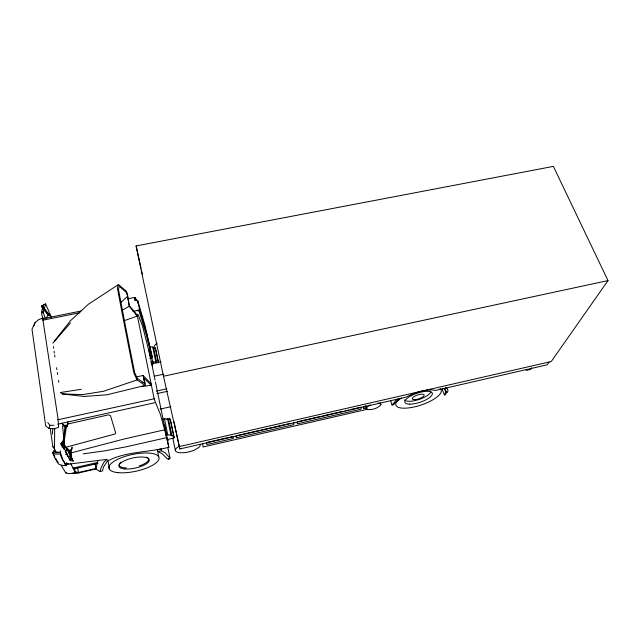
<?xml version="1.0" encoding="UTF-8"?>
<svg xmlns="http://www.w3.org/2000/svg" width="640" height="640" viewBox="0 0 640 640"><rect width="100%" height="100%" fill="white"/><g stroke="black" fill="none" stroke-linecap="round" stroke-linejoin="round"><path stroke-width="0.96" d="M445.496 387.552L447.36 388.752L447.976 390.432L447.656 392.248L445.976 392.64L446.032 390.872L444.864 389.328L442.544 388.224M54.68 428.896L54.464 448.608L55.672 452.2M52.424 434.096L52.72 428.568M64.344 449.536L62.504 446.24L65.584 425.04M55.56 451.768L60.352 452.488L62.76 459.576L66.368 465.16L66.656 462.608M63.448 446.704L62.52 445.048L62.608 443.856L65.624 426.44L66.792 425.568L68.008 421.768M45.256 318.16L43.28 312.832L45.632 303.92L49.128 312.016L48.552 315.584M66.696 463.48L66.288 465.688L61.824 465.352L58.4 463.92L54.952 458.176L52.6 452.72L54.4 450.248M66.288 465.688C63.496 461.264 59.6 456.336 60.36 450.784M293.928 422.536L293.688 424.664L236.224 437.816L236.112 435.776L259.24 430.48M66.496 426.176L63.496 445.656L64.944 448.08M61.056 393L62.424 393.936L84.024 396.456L106.984 394.792L145.128 385.44L145.352 384.16L143.64 377.696L151.152 385.32L141.4 386.632M63.752 465.744L61.16 465.288L65.888 473.016L68.496 473.616L79.52 472.736L95.816 469L98.008 460.456M45.632 303.92L43.608 304.544C42.176 309.184 39.888 314.92 43.92 318.96M95.816 469L100.072 471.488L101.12 467.648L104.184 461.776L107.256 459.344L66.016 464.464M33.92 325.864L35.12 322.528L38.616 319.648L42.64 318.136L58.104 419.28L58.56 427.328L54.552 428.736L49.072 428.496L49.944 425.352L47.76 422.52M70.528 463.296L75.088 471.904L78.368 472.512L95.92 468.496L95.152 463.864M361.544 407.048L360.912 409.24L297.248 423.848L297.48 421.712L320.776 416.376M35.12 322.528L32 329.2L45.72 425.952L49.072 428.496M67.096 448.112L68.712 450.304L70 450.576L71.112 449.768L71.976 447.016M72.36 447.712L71.496 450.456L71.112 449.768M62.416 423.872L64.672 426.912L66.024 427.2L67.2 426.352L68.112 423.504M136.2 313.776L129.296 305.64L127.704 295.648L126.416 291.408L118.472 284.544L117.344 287.856A315.544 8.376 78.2 0 0 133.88 372.992L137.096 379.92L145.128 385.44M46.576 317.992L47.472 315.464L48.592 314.72L49.864 314.984L51.448 317.016M42.432 318.736L42.64 318.136M66.8 448.328L65.648 451.04L67.376 455.552L68.592 456.584L71.232 456.576L63.56 443.128M442.096 389.152L444.448 394.968L445.752 392.032M444.448 394.968L445.448 394.736L446.76 391.8M71.736 459.408L71.232 450.216M49.216 314.272L49.688 313.52L50.984 316.52M390.52 400.416L392.048 405.04L395.784 400.576L398.56 398.624M65.888 473.016L66.264 472.456M549.12 362.032L547.176 364.808L435.576 390.424C425.312 388.488 414.744 392.848 405.6 397.288L179.824 448.96L163.488 376.248L136.104 245.936L553.384 166.384L608 280.584L551.232 361.544L179.288 446.576M70.328 460.248L70.776 459.68M69.488 454.128L73.184 461.056L70.352 460.64L69.52 459.176L71.056 457.224L70.128 455.48M43.016 309.208L41.848 306.568L42.544 305.728L49.936 315.952M52.848 343.168L70.472 322.944M53.648 451.488L54.96 449.992M380.312 402.888L380.912 404.728C377.64 408.608 372.016 410.08 367.096 409.496L366.2 408.104L368.128 406.056L370.544 404.896M56.352 339.024L54.328 341.128L70.48 320.736L88.304 304.304L118.472 284.544M133.048 311.416L136.936 310.576L139.016 310.84L139.664 310.2L137.712 300.632L134.776 299.96L134.28 297.464L127.536 298.912M120.96 302.384L127.56 296.312L126.664 292.728L119.312 286.208L118.448 289.272A306.576 8.256 78.1 0 0 134.68 372.6L137.336 378.376L144.736 383.504L143.016 375.456L136.216 377.008M151.36 358.072L151.896 357.616L146.272 334.72L139.016 310.84M43.424 311.032L41.504 312.52L43.28 312.832M134.28 297.464L135.424 297.76L136.352 300.368L134.776 299.96L137.712 300.632L144.848 324.904L152.272 357.264L149.688 358.176M401.472 397.96L395.384 402.504L393.76 404.648L392.048 405.04M62.504 446.24L63.496 445.656L62.52 445.048M64.144 425.064L62.568 425.936L63.712 437.568M121.496 310.552L129.256 306.296L127.56 296.312M67.776 449.968L65.648 451.04L60.96 443.48L62.528 441.536L63.104 442.384L60.96 443.48L61.056 445.024L63.744 448.768M136.936 310.576L138.488 309.952L139.664 310.2L140.832 313.504L146.736 334.104L152.272 357.264M124.24 320.672L137.272 316.096L136.824 314.52M137.096 379.92L103.608 391.264L82.608 394.616L62.424 393.936M162.648 419.208L164.464 418.808L167.624 418.96L168.672 419.808L170.328 419.552L174.192 437.808L168.856 439.232L167.8 440.968L167.032 437.224M65.408 454.456L67.256 453.928M69.104 453.408L124.4 438.936L164.656 429.808L168.832 447.224C148.584 452.68 126.52 451.032 107.424 461.048L103.464 467.104L102.528 470.92L100.072 471.488M66.328 447.12L114.744 434.088L115.704 433.04L110.48 415.608L108.544 414.856L67.84 423.976M157.976 451.552L161.416 450.752L165.304 452.936L170.008 458.176L167.264 458.808L162.104 453.672L157.976 451.552L157.608 449.688L161.04 448.888L161.416 450.752M73.416 469.024L98.072 463.392M207.52 442.32L228.408 437.536M230.312 437.104L233.16 436.448L233.272 438.496L206.88 444.56L206.576 442.536M261.168 430.04L284.296 424.744M286.216 424.304L290.072 423.416M322.72 415.936L343.104 411.272M345.048 410.824L348.928 409.936M350.872 409.488L360.576 407.264M365.792 406.08L364.128 406.464L363.488 408.656L366.8 407.896L366.32 409.512L203.112 447L202.584 443.56M166.392 437.696L126.296 446.784L104.944 450.8L83.224 453.848M66.112 464.032L67.912 463.624M65.992 464.32L68.712 463.704M72.888 468.104L97.616 462.456M165.952 435.336L167.776 434.928L170.968 435.032L172.008 435.848L173.672 435.576L174.192 437.808M166.224 419.592L170.096 418.728M57.752 424.2L155.528 402.56L160.352 414.248L164.656 429.808M160.152 409.08L170.808 406.728M156.768 393.64L167.44 391.312M57.656 419.816L154.152 398.784L155.528 402.56M156.136 391.136L166.88 388.792M154.104 376.232L163.8 374.144M163.488 376.248L608 280.584M150.752 362.104L155.808 361.992L156.848 362.984L153.768 348.152L152.72 347.136L149.64 346.792L148.216 341.024M151.256 363.904L161 361.832M42.12 318.872L81.136 311.016M42.848 320.184L79.896 312.712M60.368 392.536L81.352 389.288M69.52 459.176L71.936 458.848L73.184 461.056M153.768 348.152L155.368 347.944L158.48 362.592M72.8 473.088L79.52 472.736M60.208 452.504L56.192 452.72L53.368 451.456M142.736 382.52L144.72 382.48M49.944 425.352L54.072 425.256M60.328 454.032L55.776 454.128L52.6 452.72M377.576 403.136L380.08 403.312L380.912 404.728M43.608 304.544L45.072 304.704M42.688 308.272L41.528 305.616L42.544 305.728L43.352 307.504M135.592 314.464L138.224 314.888L142.592 326.272L150.44 357.216M64.768 464.216L66.544 464.568M61.992 423.088L64.256 426.128L65.608 426.416L66.024 427.2M67.48 448.808L69.096 451L70.384 451.272M41.528 305.616L48.424 315.256M143.016 375.456L150.928 383.544L151.152 385.32M149.872 347.816L150.448 348.424M41.848 306.568L48.584 315.688M129.256 306.296L137.272 316.096M52.864 446.632L54.464 448.608L52.864 446.632L50.312 428.96M51.336 317.304L49.864 314.984M71.232 456.576L68.104 451.608M55.744 458.536L58.128 462.616M68.712 450.304L69.096 451M65.264 451.184L69.864 459.424M71.056 457.224L71.936 458.848M65.048 446.416L65.832 447.88M64.256 426.128L64.672 426.912M65.616 451.872L70.352 460.64M66.792 425.568L67.2 426.352M63.744 443.92L64.656 445.68M52.96 452.4L54.88 456.832M137.192 301.048L138.2 303.664M444.664 389L445.976 392.64M365.936 405.808L367.096 409.496M365.624 406.256L366.2 408.104M144.416 325.496L145.128 328.408M146.312 333.256L147.024 336.168M136.104 245.936L141.04 268.24M141.464 270.176L142.328 274.056M174.088 421.744L179.824 448.96M155.368 347.944L158.464 362.768M170.328 419.552L173.672 435.576M172.784 438.112L175.376 450.56M168.672 419.808L172.008 435.848M152.72 347.136L155.808 361.992M167.624 418.96L170.968 435.032M152.776 361.168L153.344 363.936M151.36 355.176L152.704 361.696M164.464 418.808L167.776 434.928M151.448 361.28L152.576 366.8M164.536 425.056L166.648 435.352M148.88 349.936L155.064 380.096M155.464 382.04L168.832 447.224M167.816 447.456L170.008 458.176M137.048 314.328L154.152 398.784M157.224 449.336L158.704 456.792M135.424 297.76L135.776 299.68M526.232 369.632L526.36 370.352L530.144 369.552L531.592 368.504L531.48 367.776M108.016 460.944L109.472 469.424M77.64 467.864L78.368 472.512M74.536 468.344L75.088 471.904M53.376 346.624L53.64 348.352M54.064 351.16L54.368 353.104M54.664 355.056L54.96 357M56.592 367.704L56.888 369.648M57.328 372.568L57.624 374.52M58.512 380.36L58.816 382.304M69.72 450.112L70.784 458.168M70.208 452.8L70.368 454.768M63.856 439.408L64.36 445.864M168.992 419.912A12.536 4.664 -12.8 0 1 169.376 418.176M200.208 444.872A12.744 4.344 -13.1 0 1 198.912 447.376L194.688 449.952A12.744 4.344 -13.1 0 1 177.824 452.368A12.744 4.344 -13.1 0 1 179.76 445.904M154.024 347.992A12.056 5.368 -11.9 0 1 157.072 343.232M146.616 457.136A15.024 5.032 -11.9 0 1 139.256 465.896M126.536 467.936A15.024 5.032 -11.9 0 1 120.92 462.128M440.048 388.576A23.864 7.848 -18.4 0 1 416.92 406.288A23.864 7.848 -18.4 0 1 398.44 399.656M430.816 392.048A13.992 4.64 -18.4 0 1 417.864 399.856A13.992 4.64 -18.4 0 1 404.576 399.872M169.408 458.704L168.352 459.328L169.408 458.704M117.816 472.616A25.6 8.552 -12 0 0 158.688 459.8A25.6 8.552 -12 0 0 125.384 456.32A25.6 8.552 -12 0 0 117.816 472.616M124.4 468.92A15.528 5.192 -12 0 0 149.104 461.088A15.528 5.192 -12 0 0 128.752 459.064A15.528 5.192 -12 0 0 124.4 468.92M409.704 404.152A14.472 4.76 -18.4 0 0 432.192 394.616A14.472 4.76 -18.4 0 0 413.848 394.44A14.472 4.76 -18.4 0 0 409.704 404.152M414.48 399.664A6.24 2.056 -18.4 0 0 424.144 395.528A6.24 2.056 -18.4 0 0 416.176 395.48A6.24 2.056 -18.4 0 0 414.48 399.664"/></g></svg>
